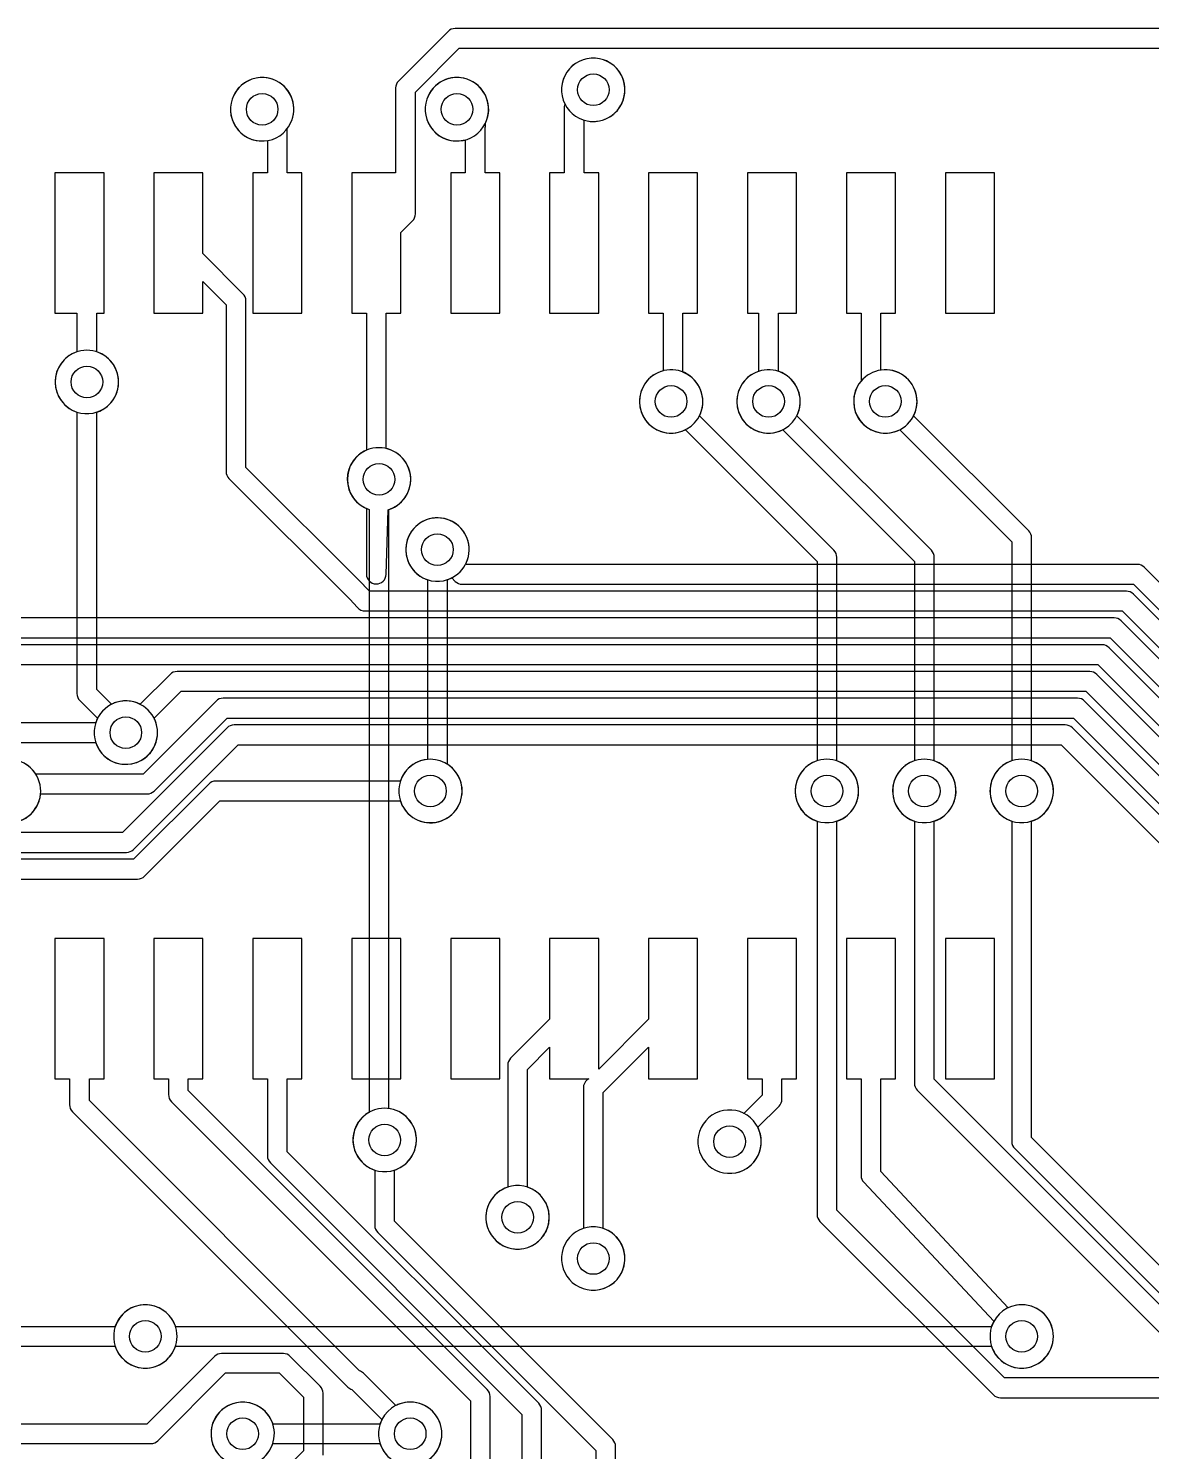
# Model space of a CAD drawing. Header units: millimetres. Extents: x 14 to 284, y -1 to 109.
# Drawn here: x 234.75 to 249.17, y 47.27 to 65.54 of the extents above; entities that cross this region are included whole.
import ezdxf

# ---------------------------------------------------------------- set-up
doc = ezdxf.new("R2010")
doc.units = ezdxf.units.MM

msp = doc.modelspace()

# ---------------------------------------------------------------- linework, layer by layer
at = {"layer": '16_copper'}
for points in [[(242.079, 64.351), (242.131, 64.364), (242.18, 64.385), (242.226, 64.411), (242.269, 64.444), (242.306, 64.481), (242.339, 64.524), (242.365, 64.57), (242.386, 64.619), (242.399, 64.671), (242.406, 64.723), (242.406, 64.777), (242.399, 64.829), (242.386, 64.881), (242.365, 64.93), (242.339, 64.976), (242.306, 65.019), (242.269, 65.056), (242.226, 65.089), (242.18, 65.115), (242.131, 65.136), (242.079, 65.149), (242.027, 65.156), (241.973, 65.156), (241.921, 65.149), (241.869, 65.136), (241.82, 65.115), (241.774, 65.089), (241.731, 65.056), (241.694, 65.019), (241.661, 64.976), (241.635, 64.93), (241.614, 64.881), (241.601, 64.829), (241.594, 64.777), (241.594, 64.723), (241.601, 64.671), (241.614, 64.619), (241.635, 64.57), (241.661, 64.524), (241.694, 64.481), (241.731, 64.444), (241.774, 64.411), (241.82, 64.385), (241.869, 64.364), (241.921, 64.351), (241.973, 64.344), (242.027, 64.344)], [(237.829, 64.101), (237.881, 64.114), (237.93, 64.135), (237.976, 64.161), (238.019, 64.194), (238.056, 64.231), (238.089, 64.274), (238.115, 64.32), (238.136, 64.369), (238.149, 64.421), (238.156, 64.473), (238.156, 64.527), (238.149, 64.579), (238.136, 64.631), (238.115, 64.68), (238.089, 64.726), (238.056, 64.769), (238.019, 64.806), (237.976, 64.839), (237.93, 64.865), (237.881, 64.886), (237.829, 64.899), (237.777, 64.906), (237.723, 64.906), (237.671, 64.899), (237.619, 64.886), (237.57, 64.865), (237.524, 64.839), (237.481, 64.806), (237.444, 64.769), (237.411, 64.726), (237.385, 64.68), (237.364, 64.631), (237.351, 64.579), (237.344, 64.527), (237.344, 64.473), (237.351, 64.421), (237.364, 64.369), (237.385, 64.32), (237.411, 64.274), (237.444, 64.231), (237.481, 64.194), (237.524, 64.161), (237.57, 64.135), (237.619, 64.114), (237.671, 64.101), (237.723, 64.094), (237.777, 64.094)], [(240.329, 64.101), (240.381, 64.114), (240.43, 64.135), (240.476, 64.161), (240.519, 64.194), (240.556, 64.231), (240.589, 64.274), (240.615, 64.32), (240.636, 64.369), (240.649, 64.421), (240.656, 64.473), (240.656, 64.527), (240.649, 64.579), (240.636, 64.631), (240.615, 64.68), (240.589, 64.726), (240.556, 64.769), (240.519, 64.806), (240.476, 64.839), (240.43, 64.865), (240.381, 64.886), (240.329, 64.899), (240.277, 64.906), (240.223, 64.906), (240.171, 64.899), (240.119, 64.886), (240.07, 64.865), (240.024, 64.839), (239.981, 64.806), (239.944, 64.769), (239.911, 64.726), (239.885, 64.68), (239.864, 64.631), (239.851, 64.579), (239.844, 64.527), (239.844, 64.473), (239.851, 64.421), (239.864, 64.369), (239.885, 64.32), (239.911, 64.274), (239.944, 64.231), (239.981, 64.194), (240.024, 64.161), (240.07, 64.135), (240.119, 64.114), (240.171, 64.101), (240.223, 64.094), (240.277, 64.094)], [(243.829, 50.851), (243.881, 50.864), (243.93, 50.885), (243.976, 50.911), (244.019, 50.944), (244.056, 50.981), (244.089, 51.024), (244.115, 51.07), (244.136, 51.119), (244.149, 51.171), (244.156, 51.223), (244.156, 51.277), (244.149, 51.329), (244.136, 51.381), (244.115, 51.43), (244.089, 51.476), (244.056, 51.519), (244.019, 51.556), (243.976, 51.589), (243.93, 51.615), (243.881, 51.636), (243.829, 51.649), (243.777, 51.656), (243.723, 51.656), (243.671, 51.649), (243.619, 51.636), (243.57, 51.615), (243.524, 51.589), (243.481, 51.556), (243.444, 51.519), (243.411, 51.476), (243.385, 51.43), (243.364, 51.381), (243.351, 51.329), (243.344, 51.277), (243.344, 51.223), (243.351, 51.171), (243.364, 51.119), (243.385, 51.07), (243.411, 51.024), (243.444, 50.981), (243.481, 50.944), (243.524, 50.911), (243.57, 50.885), (243.619, 50.864), (243.671, 50.851), (243.723, 50.844), (243.777, 50.844)], [(241.108, 49.879), (241.159, 49.893), (241.209, 49.913), (241.255, 49.94), (241.297, 49.972), (241.335, 50.01), (241.367, 50.052), (241.394, 50.098), (241.414, 50.148), (241.428, 50.199), (241.435, 50.252), (241.435, 50.305), (241.428, 50.358), (241.414, 50.409), (241.394, 50.459), (241.367, 50.505), (241.335, 50.547), (241.297, 50.585), (241.255, 50.617), (241.209, 50.644), (241.159, 50.664), (241.108, 50.678), (241.055, 50.685), (241.002, 50.685), (240.949, 50.678), (240.898, 50.664), (240.848, 50.644), (240.802, 50.617), (240.76, 50.585), (240.722, 50.547), (240.69, 50.505), (240.663, 50.459), (240.643, 50.409), (240.629, 50.358), (240.622, 50.305), (240.622, 50.252), (240.629, 50.199), (240.643, 50.148), (240.663, 50.098), (240.69, 50.052), (240.722, 50.01), (240.76, 49.972), (240.802, 49.94), (240.848, 49.913), (240.898, 49.893), (240.949, 49.879), (241.002, 49.872), (241.055, 49.872)], [(242.079, 49.351), (242.131, 49.364), (242.18, 49.385), (242.226, 49.411), (242.269, 49.444), (242.306, 49.481), (242.339, 49.524), (242.365, 49.57), (242.386, 49.619), (242.399, 49.671), (242.406, 49.723), (242.406, 49.777), (242.399, 49.829), (242.386, 49.881), (242.365, 49.93), (242.339, 49.976), (242.306, 50.019), (242.269, 50.056), (242.226, 50.089), (242.18, 50.115), (242.131, 50.136), (242.079, 50.149), (242.027, 50.156), (241.973, 50.156), (241.921, 50.149), (241.869, 50.136), (241.82, 50.115), (241.774, 50.089), (241.731, 50.056), (241.694, 50.019), (241.661, 49.976), (241.635, 49.93), (241.614, 49.881), (241.601, 49.829), (241.594, 49.777), (241.594, 49.723), (241.601, 49.671), (241.614, 49.619), (241.635, 49.57), (241.661, 49.524), (241.694, 49.481), (241.731, 49.444), (241.774, 49.411), (241.82, 49.385), (241.869, 49.364), (241.921, 49.351), (241.973, 49.344), (242.027, 49.344)]]:
    msp.add_lwpolyline(points, close=True, dxfattribs=at)
for points in [[(236.079, 56.101, 1), (235.921, 56.899), (235.869, 56.886, 0.035223), (235.816, 56.863), (235.627, 57.053), (235.627, 60.613, 0.941276), (235.421, 61.399), (235.369, 61.386, 0.720356), (235.373, 60.613), (235.373, 57, 0.198912), (235.41, 56.91), (235.637, 56.684), (235.635, 56.68), (235.614, 56.631), (235.601, 56.579), (235.594, 56.527), (235.594, 56.473), (235.601, 56.421), (235.614, 56.369), (235.635, 56.32), (235.661, 56.274), (235.694, 56.231), (235.731, 56.194), (235.774, 56.161), (235.82, 56.135), (235.869, 56.114), (235.921, 56.101), (235.973, 56.094), (236.027, 56.094)], [(245.079, 55.351, 0.771278), (245.127, 56.137), (245.127, 58.75, 0.198912), (245.09, 58.84), (243.363, 60.566, 0.941273), (242.661, 60.976), (242.635, 60.93, 0.720354), (243.184, 60.387), (244.873, 58.697), (244.873, 56.137), (244.869, 56.136), (244.82, 56.115), (244.774, 56.089), (244.731, 56.056), (244.694, 56.019), (244.661, 55.976), (244.635, 55.93), (244.614, 55.881), (244.601, 55.829), (244.594, 55.777), (244.594, 55.723), (244.601, 55.671), (244.614, 55.619), (244.635, 55.57), (244.661, 55.524), (244.694, 55.481), (244.731, 55.444), (244.774, 55.411), (244.82, 55.385), (244.869, 55.364), (244.921, 55.351), (244.973, 55.344), (245.027, 55.344)], [(246.329, 55.351, 0.771278), (246.377, 56.137), (246.377, 58.75, 0.198912), (246.34, 58.84), (244.613, 60.566, 0.941273), (243.911, 60.976), (243.885, 60.93, 0.720354), (244.434, 60.387), (246.123, 58.697), (246.123, 56.137), (246.119, 56.136), (246.07, 56.115), (246.024, 56.089), (245.981, 56.056), (245.944, 56.019), (245.911, 55.976), (245.885, 55.93), (245.864, 55.881), (245.851, 55.829), (245.844, 55.777), (245.844, 55.723), (245.851, 55.671), (245.864, 55.619), (245.885, 55.57), (245.911, 55.524), (245.944, 55.481), (245.981, 55.444), (246.024, 55.411), (246.07, 55.385), (246.119, 55.364), (246.171, 55.351), (246.223, 55.344), (246.277, 55.344)], [(247.579, 55.351, 0.771278), (247.627, 56.137), (247.627, 59, 0.198912), (247.59, 59.09), (246.113, 60.566, 0.941273), (245.411, 60.976), (245.385, 60.93, 0.720354), (245.934, 60.387), (247.373, 58.947), (247.373, 56.137), (247.369, 56.136), (247.32, 56.115), (247.274, 56.089), (247.231, 56.056), (247.194, 56.019), (247.161, 55.976), (247.135, 55.93), (247.114, 55.881), (247.101, 55.829), (247.094, 55.777), (247.094, 55.723), (247.101, 55.671), (247.114, 55.619), (247.135, 55.57), (247.161, 55.524), (247.194, 55.481), (247.231, 55.444), (247.274, 55.411), (247.32, 55.385), (247.369, 55.364), (247.421, 55.351), (247.473, 55.344), (247.527, 55.344)], [(239.402, 50.872, 0.847088), (239.377, 51.675), (239.377, 59.363, 0.941276), (239.171, 60.149), (239.119, 60.136, 0.720356), (239.123, 59.363), (239.123, 51.626), (239.096, 51.611), (239.054, 51.578), (239.016, 51.54), (238.984, 51.498), (238.957, 51.452), (238.937, 51.403), (238.923, 51.351), (238.916, 51.299), (238.916, 51.245), (238.923, 51.192), (238.937, 51.141), (238.957, 51.092), (238.984, 51.046), (239.016, 51.003), (239.054, 50.966), (239.096, 50.933), (239.143, 50.907), (239.192, 50.886), (239.243, 50.872), (239.296, 50.866), (239.349, 50.866)], [(239.99, 55.351, 0.678129), (240.127, 56.094), (240.127, 58.462, 0.941276), (239.921, 59.248), (239.869, 59.234, 0.720356), (239.873, 58.462), (239.873, 56.155), (239.831, 56.149), (239.779, 56.136), (239.73, 56.115), (239.684, 56.089), (239.642, 56.056), (239.604, 56.019), (239.572, 55.976), (239.545, 55.93), (239.525, 55.881), (239.511, 55.829), (239.504, 55.777), (239.504, 55.723), (239.511, 55.671), (239.525, 55.619), (239.545, 55.57), (239.572, 55.524), (239.604, 55.481), (239.642, 55.444), (239.684, 55.411), (239.73, 55.385), (239.779, 55.364), (239.831, 55.351), (239.884, 55.344), (239.937, 55.344)], [(236.329, 48.351, 0.271975), (236.637, 48.625), (247.113, 48.625, 0.943675), (247.899, 48.829), (247.886, 48.881, 0.722287), (247.113, 48.875), (236.637, 48.875), (236.636, 48.881), (236.615, 48.93), (236.589, 48.976), (236.556, 49.019), (236.519, 49.056), (236.476, 49.089), (236.43, 49.115), (236.381, 49.136), (236.329, 49.149), (236.277, 49.156), (236.223, 49.156), (236.171, 49.149), (236.119, 49.136), (236.07, 49.115), (236.024, 49.089), (235.981, 49.056), (235.944, 49.019), (235.911, 48.976), (235.885, 48.93), (235.864, 48.881), (235.851, 48.829), (235.844, 48.777), (235.844, 48.723), (235.851, 48.671), (235.864, 48.619), (235.885, 48.57), (235.911, 48.524), (235.944, 48.481), (235.981, 48.444), (236.024, 48.411), (236.07, 48.385), (236.119, 48.364), (236.171, 48.351), (236.223, 48.344), (236.277, 48.344)]]:
    msp.add_lwpolyline(points, format="xyb", close=True, dxfattribs=at)
for points in [[(234.579, 55.351, 1), (234.421, 56.149)], [(237.579, 47.101, 0.271975), (237.887, 47.375), (239.263, 47.375, 0.943675), (240.049, 47.579), (240.036, 47.631, 0.722287), (239.263, 47.625), (237.887, 47.625), (237.886, 47.631), (237.865, 47.68), (237.839, 47.726), (237.806, 47.769), (237.769, 47.806), (237.726, 47.839), (237.68, 47.865), (237.631, 47.886), (237.579, 47.899), (237.527, 47.906), (237.473, 47.906), (237.421, 47.899), (237.369, 47.886), (237.32, 47.865), (237.274, 47.839), (237.231, 47.806), (237.194, 47.769), (237.161, 47.726), (237.135, 47.68), (237.114, 47.631), (237.101, 47.579), (237.094, 47.527), (237.094, 47.473), (237.101, 47.421), (237.114, 47.369), (237.135, 47.32), (237.161, 47.274), (237.194, 47.231)]]:
    msp.add_lwpolyline(points, format="xyb", dxfattribs=at)
at = {"layer": '1_copper'}
for points in [[(262.274, 65.537), (240.226, 65.537, 0.198912), (240.137, 65.5), (239.5, 64.863, 0.198912), (239.463, 64.774), (239.463, 63.683), (238.9, 63.683), (238.9, 61.883), (239.088, 61.883), (239.088, 60.123, 0.655774), (239.088, 59.377), (239.088, 58.535, 0.985706), (239.342, 58.531), (239.366, 59.36, 0.769901), (239.342, 60.146), (239.342, 61.883), (239.53, 61.883), (239.53, 62.918), (239.679, 63.067, 0.198912), (239.717, 63.157), (239.717, 64.721), (240.279, 65.283), (262.221, 65.283)], [(256.75, 50.461), (248.933, 58.278, 0.198912), (248.844, 58.315), (239.126, 58.315), (239.061, 58.383, 0.0072), (239.059, 58.386), (237.541, 59.904), (237.541, 62.043, 0.198912), (237.504, 62.133), (236.99, 62.647), (236.99, 63.683), (236.36, 63.683), (236.36, 61.883), (236.99, 61.883), (236.99, 62.288), (237.287, 61.991), (237.287, 59.851, 0.198912), (237.324, 59.761), (238.878, 58.207), (238.971, 58.109, 0.232999), (239.077, 58.061), (248.791, 58.061), (256.608, 50.244, 0.198912)], [(234.155, 57.718), (248.634, 57.718), (256.608, 49.744, 0.198912), (256.698, 49.707), (256.787, 49.707), (256.787, 49.55), (258.127, 49.55), (258.127, 49.85), (257.487, 49.85), (257.413, 49.924, 0.198912), (257.323, 49.961), (256.75, 49.961), (248.776, 57.935, 0.198912), (248.686, 57.972), (234.207, 57.972)], [(160.642, 57.402), (233.875, 57.402, 0.172563), (233.955, 57.373), (248.479, 57.373), (256.608, 49.244, 0.198912), (256.698, 49.207), (256.787, 49.207), (256.787, 49.05), (258.127, 49.05), (258.127, 49.35), (257.487, 49.35), (257.413, 49.424, 0.198912), (257.323, 49.461), (256.75, 49.461), (248.621, 57.59, 0.198912), (248.532, 57.627), (234.006, 57.627, 0.090585), (233.958, 57.652), (233.951, 57.652, 0.049902), (233.926, 57.656), (160.589, 57.656, 0.198912)], [(234.47, 56.373), (235.613, 56.373, 0.941276), (236.399, 56.579), (236.386, 56.631, 0.035223), (236.363, 56.684), (236.71, 57.03), (248.322, 57.03), (256.608, 48.744, 0.198912), (256.698, 48.707), (256.787, 48.707), (256.787, 48.55), (258.127, 48.55), (258.127, 48.85), (257.487, 48.85), (257.413, 48.924, 0.198912), (257.323, 48.961), (256.75, 48.961), (248.464, 57.247, 0.198912), (248.375, 57.284), (236.657, 57.284, 0.198912), (236.567, 57.247), (236.184, 56.863, 0.459093), (235.613, 56.627), (234.522, 56.627)], [(256.75, 48.461), (248.307, 56.904, 0.198912), (248.217, 56.941), (237.248, 56.941, 0.198912), (237.158, 56.904), (236.221, 55.967), (234.844, 55.967, 0.347109), (234.369, 56.136)], [(234.114, 55.881, 1), (234.886, 55.619), (234.899, 55.671), (234.905, 55.713), (236.274, 55.713, 0.198912), (236.363, 55.75), (237.301, 56.687), (248.165, 56.687), (256.608, 48.244, 0.198912)], [(234.226, 54.963), (236.008, 54.963, 0.198912), (236.098, 55), (237.443, 56.344), (248.008, 56.344), (256.608, 47.744, 0.198912), (256.698, 47.707), (256.787, 47.707), (256.787, 47.55), (258.127, 47.55), (258.127, 47.85), (257.487, 47.85), (257.413, 47.924, 0.198912), (257.323, 47.961), (256.75, 47.961), (248.15, 56.561, 0.198912), (248.06, 56.598), (237.39, 56.598, 0.198912), (237.3, 56.561), (235.956, 55.217), (234.279, 55.217)], [(161.21, 56.03), (233.29, 56.03), (233.37, 55.951), (233.37, 55.334, 0.198912), (233.407, 55.245), (233.995, 54.657, 0.198912), (234.084, 54.62), (236.151, 54.62, 0.198912), (236.24, 54.657), (237.206, 55.623), (239.524, 55.623, 0.941276), (240.31, 55.829), (240.296, 55.881, 0.720356), (239.524, 55.877), (237.154, 55.877, 0.198912), (237.064, 55.84), (236.098, 54.874), (234.137, 54.874), (233.624, 55.387), (233.624, 56.003, 0.198912), (233.587, 56.093), (233.433, 56.247, 0.198912), (233.343, 56.284), (161.157, 56.284, 0.198912)], [(255.62, 42.324), (249.765, 48.179, 0.198912), (249.675, 48.217), (247.279, 48.217), (245.127, 50.369), (245.127, 55.363, 0.941276), (244.921, 56.149), (244.869, 56.136, 0.720356), (244.873, 55.363), (244.873, 50.316, 0.198912), (244.91, 50.226), (247.137, 48, 0.198912), (247.226, 47.963), (249.623, 47.963), (255.404, 42.182)], [(269.818, 29.128), (258.522, 29.128), (257.534, 30.116), (257.534, 33.498, 0.198912), (257.497, 33.588), (256, 35.084), (256, 42.377, 0.198912), (255.963, 42.466), (246.377, 52.053), (246.377, 55.363, 0.941276), (246.171, 56.149), (246.119, 56.136, 0.720356), (246.123, 55.363), (246.123, 52, 0.198912), (246.16, 51.91), (255.746, 42.324), (255.746, 35.032, 0.198912), (255.784, 34.942), (257.28, 33.445), (257.28, 30.064, 0.198912), (257.317, 29.974), (258.379, 28.912, 0.198912), (258.469, 28.874), (269.871, 28.874, 0.198912)], [(269.676, 29.471), (258.664, 29.471), (257.877, 30.258), (257.877, 33.64, 0.198912), (257.84, 33.73), (256.343, 35.226), (256.343, 42.534, 0.198912), (256.306, 42.623), (247.627, 51.303), (247.627, 55.363, 0.941276), (247.421, 56.149), (247.369, 56.136, 0.720356), (247.373, 55.363), (247.373, 51.25, 0.198912), (247.41, 51.16), (256.089, 42.481), (256.089, 35.174, 0.198912), (256.127, 35.084), (257.623, 33.588), (257.623, 30.206, 0.198912), (257.66, 30.116), (258.521, 29.254, 0.198912), (258.611, 29.217), (269.729, 29.217)], [(239.729, 47.101, 1), (239.571, 47.899), (239.519, 47.886, 0.035223), (239.466, 47.863), (239.05, 48.279, 0.108995), (238.999, 48.31), (235.532, 51.777), (235.532, 52.058), (235.72, 52.058), (235.72, 53.858), (235.09, 53.858), (235.09, 52.058), (235.278, 52.058), (235.278, 51.724, 0.198912), (235.315, 51.634), (238.85, 48.1, 0.120285), (238.901, 48.069), (239.287, 47.684), (239.285, 47.68), (239.264, 47.631), (239.251, 47.579), (239.244, 47.527), (239.244, 47.473), (239.251, 47.421), (239.264, 47.369), (239.285, 47.32), (239.311, 47.274), (239.344, 47.231)], [(240.677, 46.978), (240.677, 47.978, 0.198912), (240.64, 48.068), (236.802, 51.905), (236.802, 52.058), (236.99, 52.058), (236.99, 53.858), (236.36, 53.858), (236.36, 52.058), (236.548, 52.058), (236.548, 51.853, 0.198912), (236.585, 51.763), (240.423, 47.925), (240.423, 46.978)], [(241.337, 46.055), (241.337, 47.802, 0.198912), (241.3, 47.892), (238.072, 51.12), (238.072, 52.058), (238.26, 52.058), (238.26, 53.858), (237.63, 53.858), (237.63, 52.058), (237.818, 52.058), (237.818, 51.068, 0.198912), (237.855, 50.978), (241.083, 47.75), (241.083, 45.972, 0.246296)], [(242.287, 45.42), (242.287, 47.337, 0.198912), (242.25, 47.427), (239.45, 50.228), (239.45, 50.885, 0.941276), (239.243, 51.671), (239.192, 51.658, 0.720356), (239.196, 50.885), (239.196, 50.175, 0.198912), (239.233, 50.085), (242.033, 47.285), (242.033, 45.363, 0.212921)], [(166.746, 48.625), (235.863, 48.625, 0.943675), (236.649, 48.829), (236.636, 48.881, 0.722287), (235.863, 48.875), (166.798, 48.875)], [(238.531, 47.228), (238.531, 48.022, 0.198912), (238.494, 48.11), (238.11, 48.494, 0.198912), (238.022, 48.531), (237.228, 48.531, 0.198912), (237.14, 48.494), (236.271, 47.625), (169.887, 47.625, 0.992523)], [(169.75, 47.375), (236.323, 47.375, 0.198912), (236.411, 47.412), (237.28, 48.281), (237.97, 48.281), (238.281, 47.97), (238.281, 47.28), (237.862, 46.861, 0.198912)]]:
    msp.add_lwpolyline(points, format="xyb", dxfattribs=at)
for points in [[(242.07, 63.683), (241.882, 63.683), (241.882, 64.361, 0.983727), (242.131, 65.136), (242.079, 65.149, 0.57735), (241.614, 64.619), (241.635, 64.57, 0.124292), (241.628, 64.505), (241.628, 63.683), (241.44, 63.683), (241.44, 61.883), (242.07, 61.883)], [(238.26, 63.683), (238.072, 63.683), (238.072, 64.252), (238.089, 64.274), (238.115, 64.32, 1), (237.385, 64.68), (237.364, 64.631, 0.567937), (237.818, 64.099), (237.818, 63.683), (237.63, 63.683), (237.63, 61.883), (238.26, 61.883)], [(240.8, 63.683), (240.612, 63.683), (240.612, 64.265, 0.09999), (240.615, 64.32), (240.636, 64.369, 1), (239.864, 64.631), (239.851, 64.579, 0.558086), (240.358, 64.108), (240.358, 63.683), (240.17, 63.683), (240.17, 61.883), (240.8, 61.883)], [(235.579, 60.601, 0.771278), (235.627, 61.387), (235.627, 61.883), (235.72, 61.883), (235.72, 63.683), (235.09, 63.683), (235.09, 61.883), (235.373, 61.883), (235.373, 61.387), (235.369, 61.386), (235.32, 61.365), (235.274, 61.339), (235.231, 61.306), (235.194, 61.269), (235.161, 61.226), (235.135, 61.18), (235.114, 61.131), (235.101, 61.079), (235.094, 61.027), (235.094, 60.973), (235.101, 60.921), (235.114, 60.869), (235.135, 60.82), (235.161, 60.774), (235.194, 60.731), (235.231, 60.694), (235.274, 60.661), (235.32, 60.635), (235.369, 60.614), (235.421, 60.601), (235.473, 60.594), (235.527, 60.594)], [(243.079, 60.351, 0.745292), (243.152, 61.127), (243.152, 61.883), (243.34, 61.883), (243.34, 63.683), (242.71, 63.683), (242.71, 61.883), (242.898, 61.883), (242.898, 61.143), (242.869, 61.136), (242.82, 61.115), (242.774, 61.089), (242.731, 61.056), (242.694, 61.019), (242.661, 60.976), (242.635, 60.93), (242.614, 60.881), (242.601, 60.829), (242.594, 60.777), (242.594, 60.723), (242.601, 60.671), (242.614, 60.619), (242.635, 60.57), (242.661, 60.524), (242.694, 60.481), (242.731, 60.444), (242.774, 60.411), (242.82, 60.385), (242.869, 60.364), (242.921, 60.351), (242.973, 60.344), (243.027, 60.344)], [(244.329, 60.351, 0.771278), (244.377, 61.137), (244.377, 61.883), (244.61, 61.883), (244.61, 63.683), (243.98, 63.683), (243.98, 61.883), (244.123, 61.883), (244.123, 61.137), (244.119, 61.136), (244.07, 61.115), (244.024, 61.089), (243.981, 61.056), (243.944, 61.019), (243.911, 60.976), (243.885, 60.93), (243.864, 60.881), (243.851, 60.829), (243.844, 60.777), (243.844, 60.723), (243.851, 60.671), (243.864, 60.619), (243.885, 60.57), (243.911, 60.524), (243.944, 60.481), (243.981, 60.444), (244.024, 60.411), (244.07, 60.385), (244.119, 60.364), (244.171, 60.351), (244.223, 60.344), (244.277, 60.344)], [(245.829, 60.351, 0.973768), (245.692, 61.152), (245.692, 61.883), (245.88, 61.883), (245.88, 63.683), (245.25, 63.683), (245.25, 61.883), (245.438, 61.883), (245.438, 61.011), (245.411, 60.976), (245.385, 60.93), (245.364, 60.881), (245.351, 60.829), (245.344, 60.777), (245.344, 60.723), (245.351, 60.671), (245.364, 60.619), (245.385, 60.57), (245.411, 60.524), (245.444, 60.481), (245.481, 60.444), (245.524, 60.411), (245.57, 60.385), (245.619, 60.364), (245.671, 60.351), (245.723, 60.344), (245.777, 60.344)], [(258.127, 51.85), (256.787, 51.85), (256.787, 51.827), (255.869, 51.827), (249.075, 58.621, 0.198912), (248.986, 58.658), (240.37, 58.658, 0.014507), (240.365, 58.668), (240.386, 58.718, 1), (239.614, 58.979), (239.601, 58.928, 0.57735), (240.131, 58.463), (240.18, 58.483, -0.001343), (240.184, 58.485), (240.228, 58.441, 0.198912), (240.318, 58.404), (248.933, 58.404), (255.727, 51.61, 0.198912), (255.817, 51.573), (256.787, 51.573), (256.787, 51.55), (258.127, 51.55)], [(242.079, 49.351, 0.771278), (242.127, 50.137), (242.127, 51.88), (242.71, 52.463), (242.71, 52.058), (243.34, 52.058), (243.34, 53.858), (242.71, 53.858), (242.71, 52.822), (242.07, 52.182), (242.07, 53.858), (241.44, 53.858), (241.44, 52.822), (240.939, 52.321, 0.198912), (240.902, 52.231), (240.902, 50.665, 0.941276), (241.108, 49.879), (241.159, 49.893, 0.720356), (241.156, 50.665), (241.156, 52.178), (241.44, 52.463), (241.44, 52.058), (241.945, 52.058, 0.298122), (241.873, 51.933), (241.873, 50.137), (241.869, 50.136), (241.82, 50.115), (241.774, 50.089), (241.731, 50.056), (241.694, 50.019), (241.661, 49.976), (241.635, 49.93), (241.614, 49.881), (241.601, 49.829), (241.594, 49.777), (241.594, 49.723), (241.601, 49.671), (241.614, 49.619), (241.635, 49.57), (241.661, 49.524), (241.694, 49.481), (241.731, 49.444), (241.774, 49.411), (241.82, 49.385), (241.869, 49.364), (241.921, 49.351), (241.973, 49.344), (242.027, 49.344)], [(243.829, 50.851, 0.496235), (244.113, 51.434), (244.385, 51.705, 0.198912), (244.422, 51.795), (244.422, 52.058), (244.61, 52.058), (244.61, 53.858), (243.98, 53.858), (243.98, 52.058), (244.168, 52.058), (244.168, 51.848), (243.934, 51.613), (243.93, 51.615), (243.881, 51.636), (243.829, 51.649), (243.777, 51.656), (243.723, 51.656), (243.671, 51.649), (243.619, 51.636), (243.57, 51.615), (243.524, 51.589), (243.481, 51.556), (243.444, 51.519), (243.411, 51.476), (243.385, 51.43), (243.364, 51.381), (243.351, 51.329), (243.344, 51.277), (243.344, 51.223), (243.351, 51.171), (243.364, 51.119), (243.385, 51.07), (243.411, 51.024), (243.444, 50.981), (243.481, 50.944), (243.524, 50.911), (243.57, 50.885), (243.619, 50.864), (243.671, 50.851), (243.723, 50.844), (243.777, 50.844)], [(247.579, 48.351, 1), (247.421, 49.149), (247.369, 49.136), (247.328, 49.119), (245.692, 50.865), (245.692, 52.058), (245.88, 52.058), (245.88, 53.858), (245.25, 53.858), (245.25, 52.058), (245.438, 52.058), (245.438, 50.815, 0.190482), (245.472, 50.728), (247.143, 48.945), (247.135, 48.93), (247.114, 48.881), (247.101, 48.829), (247.094, 48.777), (247.094, 48.723), (247.101, 48.671), (247.114, 48.619), (247.135, 48.57), (247.161, 48.524), (247.194, 48.481), (247.231, 48.444), (247.274, 48.411), (247.32, 48.385), (247.369, 48.364), (247.421, 48.351), (247.473, 48.344), (247.527, 48.344)], [(237.577, 44.365), (237.575, 44.365), (237.575, 47.1, 0.941787), (237.473, 47.906), (237.421, 47.899, 0.721755), (237.325, 47.133), (237.325, 44.365), (237.323, 44.365), (237.323, 43.865), (237.577, 43.865)]]:
    msp.add_lwpolyline(points, format="xyb", close=True, dxfattribs=at)
for points in [[(247.15, 63.683), (246.52, 63.683), (246.52, 61.883), (247.15, 61.883)], [(239.53, 53.858), (238.9, 53.858), (238.9, 52.058), (239.53, 52.058)], [(240.8, 53.858), (240.17, 53.858), (240.17, 52.058), (240.8, 52.058)], [(247.15, 53.858), (246.52, 53.858), (246.52, 52.058), (247.15, 52.058)]]:
    msp.add_lwpolyline(points, close=True, dxfattribs=at)
at = {"layer": 'drills_via_1_16'}
for centre in [(242, 64.75), (237.75, 64.5), (240.25, 64.5), (235.5, 61), (243, 60.75), (244.25, 60.75), (245.75, 60.75), (239.25, 59.75), (240, 58.849), (236, 56.5), (239.91, 55.75), (245, 55.75), (246.25, 55.75), (247.5, 55.75), (239.323, 51.272), (243.75, 51.25), (241.029, 50.279), (242, 49.75), (236.25, 48.75), (247.5, 48.75), (237.5, 47.5), (239.65, 47.5)]:
    msp.add_circle(centre, 0.203, dxfattribs=at)

doc.saveas('drawing.dxf')
